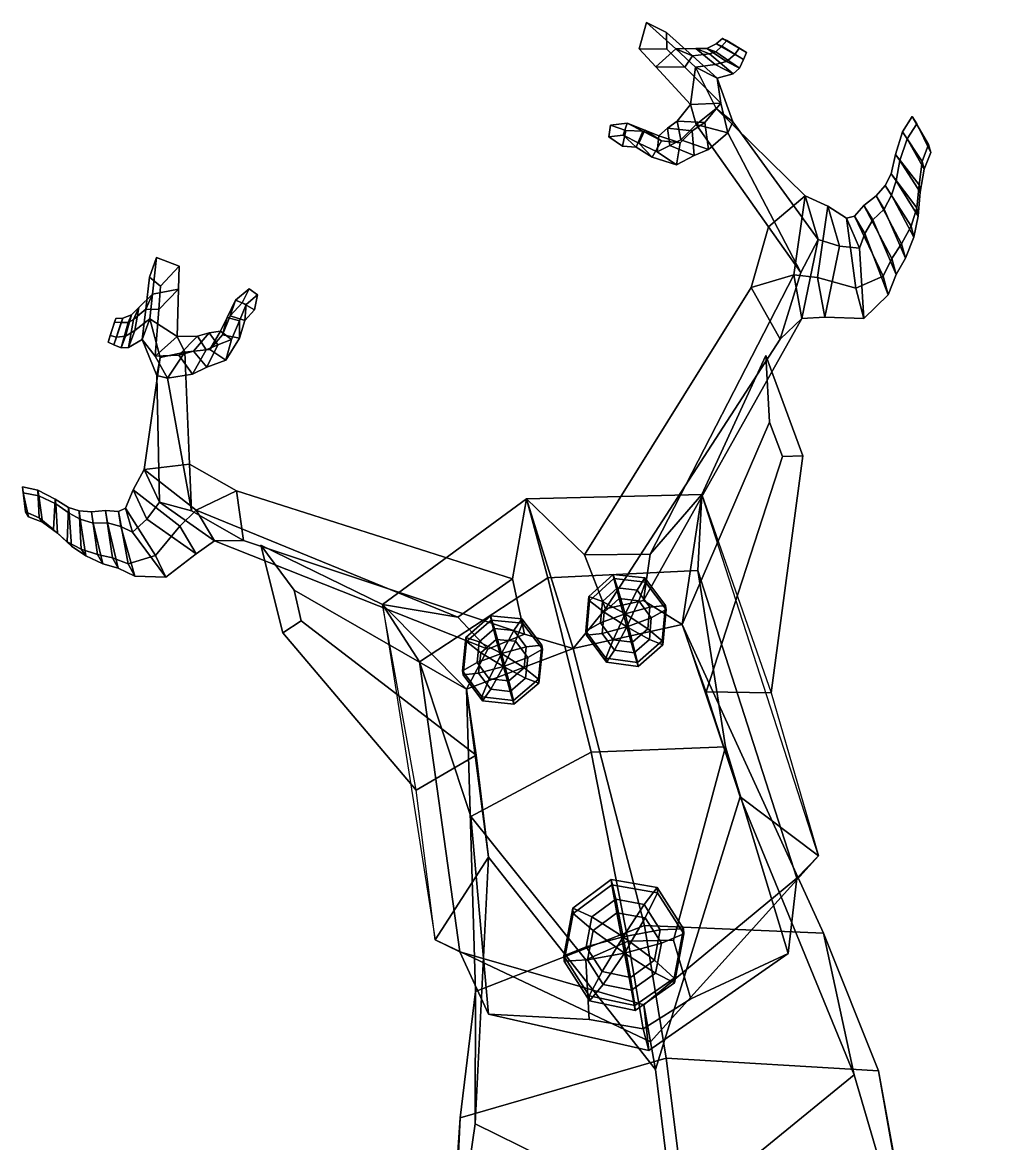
# Model space of a CAD drawing. Extents: x -117 to 82, y -151 to 362.
# Drawn here: x -117.2 to 54.4, y 163.9 to 361.7 of the extents above; entities that cross this region are included whole.
import ezdxf

# ---------------------------------------------------------------- set-up
doc = ezdxf.new("R2010")
doc.units = 0

msp = doc.modelspace()

# ---------------------------------------------------------------- linework, layer by layer
for points in [[(-7.005368, 361.74472, 194.126114), (-3.465933, 359.968262, 192.897217), (-3.457763, 357.002686, 192.309616), (-8.343435, 357.062897, 193.875397)], [(-1.825634, 357.057465, 197.271561), (-7.005368, 361.74472, 194.126114), (-8.343435, 357.062897, 193.875397), (-5.388505, 353.907379, 195.714081)], [(-1.825634, 357.057465, 197.271561), (1.092667, 355.862885, 195.044006), (-3.465933, 359.968262, 192.897217), (-7.005368, 361.74472, 194.126114)], [(1.092667, 355.862885, 195.044006), (-0.250047, 353.851471, 193.693649), (-3.457763, 357.002686, 192.309616), (-3.465933, 359.968262, 192.897217)], [(8.574775, 356.06192, 189.780014), (9.36063, 357.215302, 185.944946), (6.404488, 358.907776, 186.219009), (5.30438, 357.974457, 189.952209)], [(5.30438, 357.974457, 189.952209), (6.404488, 358.907776, 186.219009), (7.17589, 358.532349, 183.919327), (6.260615, 357.535248, 187.432556)], [(6.260615, 357.535248, 187.432556), (7.17589, 358.532349, 183.919327), (10.640394, 356.44751, 183.262024), (10.107502, 355.176941, 186.857269)], [(10.640394, 356.44751, 183.262024), (7.17589, 358.532349, 183.919327), (6.404488, 358.907776, 186.219009), (9.36063, 357.215302, 185.944946)], [(-5.388505, 353.907379, 195.714081), (-8.343435, 357.062897, 193.875397), (-3.457763, 357.002686, 192.309616), (-0.250047, 353.851471, 193.693649)], [(0.74319, 347.234985, 199.567657), (1.63831, 353.871338, 199.388092), (-1.825634, 357.057465, 197.271561), (-5.388505, 353.907379, 195.714081)], [(1.63831, 353.871338, 199.388092), (5.093275, 354.348358, 196.485367), (1.686159, 357.15979, 194.955582), (-1.825634, 357.057465, 197.271561)], [(-1.825634, 357.057465, 197.271561), (1.686159, 357.15979, 194.955582), (4.091377, 356.188782, 192.666092), (1.092667, 355.862885, 195.044006)], [(1.092667, 355.862885, 195.044006), (4.091377, 356.188782, 192.666092), (8.290661, 352.695465, 194.048477), (5.425218, 351.892487, 197.097458)], [(5.093275, 354.348358, 196.485367), (7.118188, 354.85434, 194.078156), (3.623703, 357.168091, 193.589844), (1.686159, 357.15979, 194.955582)], [(1.686159, 357.15979, 194.955582), (3.623703, 357.168091, 193.589844), (5.188997, 356.533997, 191.034088), (4.091377, 356.188782, 192.666092)], [(7.118188, 354.85434, 194.078156), (8.574775, 356.06192, 189.780014), (5.30438, 357.974457, 189.952209), (3.623703, 357.168091, 193.589844)], [(3.623703, 357.168091, 193.589844), (5.30438, 357.974457, 189.952209), (6.260615, 357.535248, 187.432556), (5.188997, 356.533997, 191.034088)], [(4.091377, 356.188782, 192.666092), (5.188997, 356.533997, 191.034088), (9.373902, 353.673645, 191.200363), (8.290661, 352.695465, 194.048477)], [(5.188997, 356.533997, 191.034088), (6.260615, 357.535248, 187.432556), (10.107502, 355.176941, 186.857269), (9.373902, 353.673645, 191.200363)], [(10.107502, 355.176941, 186.857269), (10.640394, 356.44751, 183.262024), (9.36063, 357.215302, 185.944946), (8.574775, 356.06192, 189.780014)], [(6.121395, 347.46701, 196.467697), (-0.250047, 353.851471, 193.693649), (1.092667, 355.862885, 195.044006), (5.425218, 351.892487, 197.097458)], [(5.425218, 351.892487, 197.097458), (8.290661, 352.695465, 194.048477), (5.093275, 354.348358, 196.485367), (1.63831, 353.871338, 199.388092)], [(8.290661, 352.695465, 194.048477), (9.373902, 353.673645, 191.200363), (7.118188, 354.85434, 194.078156), (5.093275, 354.348358, 196.485367)], [(9.373902, 353.673645, 191.200363), (10.107502, 355.176941, 186.857269), (8.574775, 356.06192, 189.780014), (7.118188, 354.85434, 194.078156)], [(0.74319, 347.234985, 199.567657), (-5.388505, 353.907379, 195.714081), (-0.250047, 353.851471, 193.693649), (6.121395, 347.46701, 196.467697)], [(5.271518, 346.566895, 202.613007), (1.63831, 353.871338, 199.388092), (0.74319, 347.234985, 199.567657), (1.760672, 343.745178, 201.300034)], [(5.271518, 346.566895, 202.613007), (8.224128, 344.219727, 199.38147), (5.425218, 351.892487, 197.097458), (1.63831, 353.871338, 199.388092)], [(8.224128, 344.219727, 199.38147), (7.353473, 342.268799, 197.907928), (6.121395, 347.46701, 196.467697), (5.425218, 351.892487, 197.097458)], [(6.121395, 347.46701, 196.467697), (3.250775, 344.09726, 194.907303), (-1.608981, 344.313049, 197.738342), (0.74319, 347.234985, 199.567657)], [(0.74319, 347.234985, 199.567657), (-1.608981, 344.313049, 197.738342), (-0.975707, 341.01651, 199.141495), (1.760672, 343.745178, 201.300034)], [(20.969137, 331.142426, 210.98735), (5.271518, 346.566895, 202.613007), (1.760672, 343.745178, 201.300034), (14.4973, 325.690186, 212.055664)], [(7.353473, 342.268799, 197.907928), (3.929353, 339.29071, 195.981812), (3.250775, 344.09726, 194.907303), (6.121395, 347.46701, 196.467697)], [(23.276285, 323.423157, 206.766449), (8.224128, 344.219727, 199.38147), (5.271518, 346.566895, 202.613007), (20.969137, 331.142426, 210.98735)], [(3.250775, 344.09726, 194.907303), (1.035982, 342.631897, 193.902069), (-3.32839, 343.069702, 196.483109), (-1.608981, 344.313049, 197.738342)], [(-1.608981, 344.313049, 197.738342), (-3.32839, 343.069702, 196.483109), (-2.933472, 340.033478, 197.64978), (-0.975707, 341.01651, 199.141495)], [(41.642948, 337.211273, 188.814743), (42.77766, 340.204834, 186.184647), (39.872807, 345.150055, 186.619644), (38.155346, 342.410522, 189.631027)], [(38.155346, 342.410522, 189.631027), (39.872807, 345.150055, 186.619644), (40.716732, 343.863678, 184.16597), (38.9786, 341.199768, 186.829056)], [(42.77766, 340.204834, 186.184647), (43.195133, 338.787079, 183.439865), (40.716732, 343.863678, 184.16597), (39.872807, 345.150055, 186.619644)], [(-10.43294, 343.994141, 192.399139), (-13.368918, 343.615906, 190.681839), (-13.675336, 341.577362, 191.140762), (-11.170944, 341.834442, 192.713593)], [(-11.249383, 339.90979, 188.954147), (-13.675336, 341.577362, 191.140762), (-13.368918, 343.615906, 190.681839), (-10.668432, 342.667206, 188.824738)], [(-7.646131, 342.526764, 190.169266), (-10.668432, 342.667206, 188.824738), (-13.368918, 343.615906, 190.681839), (-10.43294, 343.994141, 192.399139)], [(-8.83619, 339.719849, 190.061127), (-11.249383, 339.90979, 188.954147), (-10.668432, 342.667206, 188.824738), (-7.646131, 342.526764, 190.169266)], [(-7.310701, 342.716766, 194.016296), (-10.43294, 343.994141, 192.399139), (-11.170944, 341.834442, 192.713593), (-8.378524, 340.441254, 194.256317)], [(-4.387535, 340.853241, 191.420639), (-7.646131, 342.526764, 190.169266), (-10.43294, 343.994141, 192.399139), (-7.310701, 342.716766, 194.016296)], [(-6.039202, 337.973358, 191.165237), (-8.83619, 339.719849, 190.061127), (-7.646131, 342.526764, 190.169266), (-4.387535, 340.853241, 191.420639)], [(-4.848113, 341.713135, 195.339508), (-7.310701, 342.716766, 194.016296), (-8.378524, 340.441254, 194.256317), (-5.143498, 338.886505, 196.041367)], [(-1.079423, 340.499207, 192.834549), (-4.387535, 340.853241, 191.420639), (-7.310701, 342.716766, 194.016296), (-4.848113, 341.713135, 195.339508)], [(-3.32839, 343.069702, 196.483109), (-4.848113, 341.713135, 195.339508), (-5.143498, 338.886505, 196.041367), (-2.933472, 340.033478, 197.64978)], [(1.035982, 342.631897, 193.902069), (-1.079423, 340.499207, 192.834549), (-4.848113, 341.713135, 195.339508), (-3.32839, 343.069702, 196.483109)], [(1.38569, 338.265106, 194.734253), (-1.704176, 336.632385, 193.108887), (-1.079423, 340.499207, 192.834549), (1.035982, 342.631897, 193.902069)], [(1.760672, 343.745178, 201.300034), (-0.975707, 341.01651, 199.141495), (3.929353, 339.29071, 195.981812), (7.353473, 342.268799, 197.907928)], [(3.929353, 339.29071, 195.981812), (1.38569, 338.265106, 194.734253), (1.035982, 342.631897, 193.902069), (3.250775, 344.09726, 194.907303)], [(20.240831, 317.598175, 205.941864), (14.4973, 325.690186, 212.055664), (1.760672, 343.745178, 201.300034), (7.353473, 342.268799, 197.907928)], [(23.276285, 323.423157, 206.766449), (20.240831, 317.598175, 205.941864), (7.353473, 342.268799, 197.907928), (8.224128, 344.219727, 199.38147)], [(41.109188, 333.087067, 191.844162), (41.642948, 337.211273, 188.814743), (38.155346, 342.410522, 189.631027), (36.954567, 338.412659, 193.206223)], [(36.954567, 338.412659, 193.206223), (38.155346, 342.410522, 189.631027), (38.9786, 341.199768, 186.829056), (37.690632, 337.348816, 190.009491)], [(38.9786, 341.199768, 186.829056), (40.716732, 343.863678, 184.16597), (43.195133, 338.787079, 183.439865), (41.986393, 335.824371, 185.712112)], [(-11.170944, 341.834442, 192.713593), (-13.675336, 341.577362, 191.140762), (-11.249383, 339.90979, 188.954147), (-8.83619, 339.719849, 190.061127)], [(-8.378524, 340.441254, 194.256317), (-11.170944, 341.834442, 192.713593), (-8.83619, 339.719849, 190.061127), (-6.039202, 337.973358, 191.165237)], [(-5.143498, 338.886505, 196.041367), (-8.378524, 340.441254, 194.256317), (-6.039202, 337.973358, 191.165237), (-1.704176, 336.632385, 193.108887)], [(-1.704176, 336.632385, 193.108887), (-6.039202, 337.973358, 191.165237), (-4.387535, 340.853241, 191.420639), (-1.079423, 340.499207, 192.834549)], [(-0.975707, 341.01651, 199.141495), (-2.933472, 340.033478, 197.64978), (1.38569, 338.265106, 194.734253), (3.929353, 339.29071, 195.981812)], [(37.690632, 337.348816, 190.009491), (38.9786, 341.199768, 186.829056), (41.986393, 335.824371, 185.712112), (41.309284, 331.786011, 188.343094)], [(-2.933472, 340.033478, 197.64978), (-5.143498, 338.886505, 196.041367), (-1.704176, 336.632385, 193.108887), (1.38569, 338.265106, 194.734253)], [(40.694618, 329.028625, 194.774536), (41.109188, 333.087067, 191.844162), (36.954567, 338.412659, 193.206223), (36.178898, 335.053253, 196.170395)], [(36.178898, 335.053253, 196.170395), (36.954567, 338.412659, 193.206223), (37.690632, 337.348816, 190.009491), (37.029896, 333.807556, 192.638687)], [(41.986393, 335.824371, 185.712112), (43.195133, 338.787079, 183.439865), (42.77766, 340.204834, 186.184647), (41.642948, 337.211273, 188.814743)], [(37.029896, 333.807556, 192.638687), (37.690632, 337.348816, 190.009491), (41.309284, 331.786011, 188.343094), (40.94754, 327.528351, 190.898941)], [(41.309284, 331.786011, 188.343094), (41.986393, 335.824371, 185.712112), (41.642948, 337.211273, 188.814743), (41.109188, 333.087067, 191.844162)], [(39.679173, 325.782806, 197.536591), (40.694618, 329.028625, 194.774536), (36.178898, 335.053253, 196.170395), (35.106907, 332.992371, 198.500412)], [(35.106907, 332.992371, 198.500412), (36.178898, 335.053253, 196.170395), (37.029896, 333.807556, 192.638687), (36.244785, 331.262878, 194.691849)], [(37.989277, 322.65097, 200.626709), (39.679173, 325.782806, 197.536591), (35.106907, 332.992371, 198.500412), (33.52103, 331.119263, 201.042923)], [(33.52103, 331.119263, 201.042923), (35.106907, 332.992371, 198.500412), (36.244785, 331.262878, 194.691849), (34.958363, 328.80249, 196.972885)], [(36.244785, 331.262878, 194.691849), (37.029896, 333.807556, 192.638687), (40.94754, 327.528351, 190.898941), (40.152435, 323.818268, 193.310547)], [(40.94754, 327.528351, 190.898941), (41.309284, 331.786011, 188.343094), (41.109188, 333.087067, 191.844162), (40.694618, 329.028625, 194.774536)], [(18.973282, 317.205902, 215.641586), (20.969137, 331.142426, 210.98735), (14.4973, 325.690186, 212.055664), (11.43985, 314.971527, 215.884293)], [(18.973282, 317.205902, 215.641586), (23.146496, 316.703613, 213.467255), (24.986301, 329.289703, 209.267776), (20.969137, 331.142426, 210.98735)], [(20.969137, 331.142426, 210.98735), (24.986301, 329.289703, 209.267776), (27.048616, 322.278168, 205.474792), (23.276285, 323.423157, 206.766449)], [(36.297768, 320.083771, 203.368423), (37.989277, 322.65097, 200.626709), (33.52103, 331.119263, 201.042923), (31.367155, 329.45459, 203.818588)], [(31.367155, 329.45459, 203.818588), (33.52103, 331.119263, 201.042923), (34.958363, 328.80249, 196.972885), (32.954254, 326.894409, 199.300034)], [(34.958363, 328.80249, 196.972885), (36.244785, 331.262878, 194.691849), (40.152435, 323.818268, 193.310547), (38.695232, 320.122925, 196.051636)], [(23.146496, 316.703613, 213.467255), (29.954681, 314.830383, 210.681366), (28.306854, 327.19101, 208.141724), (24.986301, 329.289703, 209.267776)], [(24.986301, 329.289703, 209.267776), (28.306854, 327.19101, 208.141724), (30.553827, 321.926086, 203.788071), (27.048616, 322.278168, 205.474792)], [(34.73946, 316.949982, 206.418701), (36.297768, 320.083771, 203.368423), (31.367155, 329.45459, 203.818588), (29.675402, 327.550842, 206.546631)], [(29.675402, 327.550842, 206.546631), (31.367155, 329.45459, 203.818588), (32.954254, 326.894409, 199.300034), (31.509567, 324.488342, 201.632767)], [(32.954254, 326.894409, 199.300034), (34.958363, 328.80249, 196.972885), (38.695232, 320.122925, 196.051636), (37.068687, 317.28418, 198.289749)], [(40.152435, 323.818268, 193.310547), (40.94754, 327.528351, 190.898941), (40.694618, 329.028625, 194.774536), (39.679173, 325.782806, 197.536591)], [(29.954681, 314.830383, 210.681366), (34.73946, 316.949982, 206.418701), (29.675402, 327.550842, 206.546631), (28.306854, 327.19101, 208.141724)], [(28.306854, 327.19101, 208.141724), (29.675402, 327.550842, 206.546631), (31.509567, 324.488342, 201.632767), (30.553827, 321.926086, 203.788071)], [(31.509567, 324.488342, 201.632767), (32.954254, 326.894409, 199.300034), (37.068687, 317.28418, 198.289749), (35.670284, 313.645233, 200.859818)], [(11.43985, 314.971527, 215.884293), (14.4973, 325.690186, 212.055664), (20.240831, 317.598175, 205.941864), (16.587711, 305.819611, 208.5242)], [(38.695232, 320.122925, 196.051636), (40.152435, 323.818268, 193.310547), (39.679173, 325.782806, 197.536591), (37.989277, 322.65097, 200.626709)], [(20.41058, 309.501434, 210.145569), (16.587711, 305.819611, 208.5242), (20.240831, 317.598175, 205.941864), (23.276285, 323.423157, 206.766449)], [(23.276285, 323.423157, 206.766449), (27.048616, 322.278168, 205.474792), (24.441238, 309.705719, 208.521576), (20.41058, 309.501434, 210.145569)], [(30.553827, 321.926086, 203.788071), (31.509567, 324.488342, 201.632767), (35.670284, 313.645233, 200.859818), (31.336994, 309.49646, 205.411728)], [(37.068687, 317.28418, 198.289749), (38.695232, 320.122925, 196.051636), (37.989277, 322.65097, 200.626709), (36.297768, 320.083771, 203.368423)], [(27.048616, 322.278168, 205.474792), (30.553827, 321.926086, 203.788071), (31.336994, 309.49646, 205.411728), (24.441238, 309.705719, 208.521576)], [(-94.214981, 313.78302, 192.772552), (-93.547882, 320.28775, 189.708481), (-94.767838, 316.788086, 188.360245), (-95.402122, 311.141327, 190.448044)], [(-93.547882, 320.28775, 189.708481), (-89.553024, 318.701874, 189.850067), (-92.83107, 315.183258, 187.966675), (-94.767838, 316.788086, 188.360245)], [(-94.214981, 313.78302, 192.772552), (-89.637299, 314.689178, 191.664261), (-89.553024, 318.701874, 189.850067), (-93.547882, 320.28775, 189.708481)], [(-89.637299, 314.689178, 191.664261), (-93.121803, 311.058075, 189.323624), (-92.83107, 315.183258, 187.966675), (-89.553024, 318.701874, 189.850067)], [(35.670284, 313.645233, 200.859818), (37.068687, 317.28418, 198.289749), (36.297768, 320.083771, 203.368423), (34.73946, 316.949982, 206.418701)], [(-95.402122, 311.141327, 190.448044), (-94.767838, 316.788086, 188.360245), (-92.83107, 315.183258, 187.966675), (-93.121803, 311.058075, 189.323624)], [(-17.979145, 267.782928, 226.06778), (-6.380628, 267.907898, 225.800858), (18.973282, 317.205902, 215.641586), (11.43985, 314.971527, 215.884293)], [(-6.380628, 267.907898, 225.800858), (-7.548627, 259.723053, 217.494736), (20.41058, 309.501434, 210.145569), (18.973282, 317.205902, 215.641586)], [(20.41058, 309.501434, 210.145569), (24.441238, 309.705719, 208.521576), (23.146496, 316.703613, 213.467255), (18.973282, 317.205902, 215.641586)], [(24.441238, 309.705719, 208.521576), (31.336994, 309.49646, 205.411728), (29.954681, 314.830383, 210.681366), (23.146496, 316.703613, 213.467255)], [(31.336994, 309.49646, 205.411728), (35.670284, 313.645233, 200.859818), (34.73946, 316.949982, 206.418701), (29.954681, 314.830383, 210.681366)], [(-89.904816, 306.338806, 195.486298), (-89.637299, 314.689178, 191.664261), (-94.214981, 313.78302, 192.772552), (-94.704895, 309.433899, 194.8452)], [(-89.904816, 306.338806, 195.486298), (-93.79303, 302.853699, 192.065063), (-93.121803, 311.058075, 189.323624), (-89.637299, 314.689178, 191.664261)], [(-80.541039, 309.968079, 186.95517), (-79.584839, 312.741486, 189.274261), (-77.187569, 314.706177, 187.78389), (-78.4133, 312.267792, 185.808624)], [(-79.584839, 312.741486, 189.274261), (-77.696571, 311.96344, 189.747864), (-75.682289, 313.675385, 188.364059), (-77.187569, 314.706177, 187.78389)], [(-76.251404, 311.008392, 186.115128), (-78.4133, 312.267792, 185.808624), (-77.187569, 314.706177, 187.78389), (-75.682289, 313.675385, 188.364059)], [(-17.979145, 267.782928, 226.06778), (11.43985, 314.971527, 215.884293), (16.587711, 305.819611, 208.5242), (-14.237099, 258.233307, 214.549423)], [(-94.214981, 313.78302, 192.772552), (-95.402122, 311.141327, 190.448044), (-97.625008, 309.305542, 187.876816), (-96.640259, 311.430542, 190.238159)], [(-94.704895, 309.433899, 194.8452), (-94.214981, 313.78302, 192.772552), (-96.640259, 311.430542, 190.238159), (-97.334091, 307.391907, 191.716782)], [(-81.887573, 306.610168, 188.079666), (-81.06768, 309.675446, 190.744064), (-79.584839, 312.741486, 189.274261), (-80.541039, 309.968079, 186.95517)], [(-81.06768, 309.675446, 190.744064), (-78.877289, 309.063629, 191.170624), (-77.696571, 311.96344, 189.747864), (-79.584839, 312.741486, 189.274261)], [(-77.696571, 311.96344, 189.747864), (-77.911797, 309.12973, 187.069199), (-76.251404, 311.008392, 186.115128), (-75.682289, 313.675385, 188.364059)], [(-97.334091, 307.391907, 191.716782), (-96.640259, 311.430542, 190.238159), (-97.951866, 310.122559, 188.758499), (-98.994179, 306.36673, 189.171539)], [(-96.640259, 311.430542, 190.238159), (-97.625008, 309.305542, 187.876816), (-98.552437, 308.801117, 186.167328), (-97.951866, 310.122559, 188.758499)], [(-95.402122, 311.141327, 190.448044), (-96.06031, 305.776154, 192.458939), (-98.488945, 304.368591, 189.208893), (-97.625008, 309.305542, 187.876816)], [(-93.79303, 302.853699, 192.065063), (-96.06031, 305.776154, 192.458939), (-95.402122, 311.141327, 190.448044), (-93.121803, 311.058075, 189.323624)], [(-77.911797, 309.12973, 187.069199), (-80.541039, 309.968079, 186.95517), (-78.4133, 312.267792, 185.808624), (-76.251404, 311.008392, 186.115128)], [(-78.877289, 309.063629, 191.170624), (-78.886055, 306.050598, 188.078323), (-77.911797, 309.12973, 187.069199), (-77.696571, 311.96344, 189.747864)], [(-102.06768, 305.345123, 178.134399), (-101.738075, 306.505951, 180.819748), (-100.710869, 309.480286, 181.163574), (-100.926422, 308.857391, 178.861694)], [(-99.794243, 308.777008, 182.465591), (-101.041931, 304.83551, 181.811935), (-102.06768, 305.345123, 178.134399), (-100.926422, 308.857391, 178.861694)], [(-100.612862, 306.227783, 184.743607), (-99.497772, 309.556915, 184.993683), (-100.710869, 309.480286, 181.163574), (-101.738075, 306.505951, 180.819748)], [(-98.552437, 308.801117, 186.167328), (-99.758263, 304.297852, 186.257477), (-101.041931, 304.83551, 181.811935), (-99.794243, 308.777008, 182.465591)], [(-99.497772, 309.556915, 184.993683), (-99.794243, 308.777008, 182.465591), (-100.926422, 308.857391, 178.861694), (-100.710869, 309.480286, 181.163574)], [(-98.994179, 306.36673, 189.171539), (-97.951866, 310.122559, 188.758499), (-99.497772, 309.556915, 184.993683), (-100.612862, 306.227783, 184.743607)], [(-97.951866, 310.122559, 188.758499), (-98.552437, 308.801117, 186.167328), (-99.794243, 308.777008, 182.465591), (-99.497772, 309.556915, 184.993683)], [(-97.625008, 309.305542, 187.876816), (-98.488945, 304.368591, 189.208893), (-99.758263, 304.297852, 186.257477), (-98.552437, 308.801117, 186.167328)], [(-96.06031, 305.776154, 192.458939), (-94.704895, 309.433899, 194.8452), (-97.334091, 307.391907, 191.716782), (-98.488945, 304.368591, 189.208893)], [(-92.871582, 302.632202, 198.265289), (-94.704895, 309.433899, 194.8452), (-96.06031, 305.776154, 192.458939), (-93.449738, 299.419769, 195.02359)], [(-92.871582, 302.632202, 198.265289), (-88.539406, 303.54068, 197.344849), (-89.904816, 306.338806, 195.486298), (-94.704895, 309.433899, 194.8452)], [(-84.124435, 304.020325, 189.297913), (-82.259651, 307.273651, 191.954315), (-81.06768, 309.675446, 190.744064), (-81.887573, 306.610168, 188.079666)], [(-82.259651, 307.273651, 191.954315), (-80.311378, 305.763794, 192.819183), (-78.877289, 309.063629, 191.170624), (-81.06768, 309.675446, 190.744064)], [(-78.886055, 306.050598, 188.078323), (-81.887573, 306.610168, 188.079666), (-80.541039, 309.968079, 186.95517), (-77.911797, 309.12973, 187.069199)], [(-80.311378, 305.763794, 192.819183), (-81.299286, 302.13385, 189.812271), (-78.886055, 306.050598, 188.078323), (-78.877289, 309.063629, 191.170624)], [(-7.548627, 259.723053, 217.494736), (-14.237099, 258.233307, 214.549423), (16.587711, 305.819611, 208.5242), (20.41058, 309.501434, 210.145569)], [(-98.488945, 304.368591, 189.208893), (-97.334091, 307.391907, 191.716782), (-98.994179, 306.36673, 189.171539), (-99.758263, 304.297852, 186.257477)], [(-89.574448, 303.008759, 190.890625), (-86.31601, 306.404114, 193.988098), (-84.250206, 306.949188, 192.919891), (-87.022392, 303.749237, 190.111115)], [(-87.022392, 303.749237, 190.111115), (-84.250206, 306.949188, 192.919891), (-82.259651, 307.273651, 191.954315), (-84.124435, 304.020325, 189.297913)], [(-86.31601, 306.404114, 193.988098), (-84.782074, 303.967529, 195.524689), (-82.692337, 304.825745, 194.218231), (-84.250206, 306.949188, 192.919891)], [(-84.250206, 306.949188, 192.919891), (-82.692337, 304.825745, 194.218231), (-80.311378, 305.763794, 192.819183), (-82.259651, 307.273651, 191.954315)], [(-101.041931, 304.83551, 181.811935), (-100.612862, 306.227783, 184.743607), (-101.738075, 306.505951, 180.819748), (-102.06768, 305.345123, 178.134399)], [(-99.758263, 304.297852, 186.257477), (-98.994179, 306.36673, 189.171539), (-100.612862, 306.227783, 184.743607), (-101.041931, 304.83551, 181.811935)], [(-93.449738, 299.419769, 195.02359), (-96.06031, 305.776154, 192.458939), (-93.79303, 302.853699, 192.065063), (-91.568993, 298.978973, 193.728073)], [(-93.79303, 302.853699, 192.065063), (-89.904816, 306.338806, 195.486298), (-86.31601, 306.404114, 193.988098), (-89.574448, 303.008759, 190.890625)], [(-89.904816, 306.338806, 195.486298), (-88.539406, 303.54068, 197.344849), (-84.782074, 303.967529, 195.524689), (-86.31601, 306.404114, 193.988098)], [(-84.782074, 303.967529, 195.524689), (-87.17141, 299.696625, 192.187057), (-84.629738, 300.901154, 191.155304), (-82.692337, 304.825745, 194.218231)], [(-82.692337, 304.825745, 194.218231), (-84.629738, 300.901154, 191.155304), (-81.299286, 302.13385, 189.812271), (-80.311378, 305.763794, 192.819183)], [(-81.299286, 302.13385, 189.812271), (-84.124435, 304.020325, 189.297913), (-81.887573, 306.610168, 188.079666), (-78.886055, 306.050598, 188.078323)], [(-95.705093, 282.844116, 206.59465), (-87.691284, 283.813507, 208.287964), (-88.539406, 303.54068, 197.344849), (-92.871582, 302.632202, 198.265289)], [(-91.568993, 298.978973, 193.728073), (-93.79303, 302.853699, 192.065063), (-89.574448, 303.008759, 190.890625), (-87.17141, 299.696625, 192.187057)], [(-88.539406, 303.54068, 197.344849), (-91.568993, 298.978973, 193.728073), (-87.17141, 299.696625, 192.187057), (-84.782074, 303.967529, 195.524689)], [(-87.380753, 275.539001, 202.344513), (-91.568993, 298.978973, 193.728073), (-88.539406, 303.54068, 197.344849), (-87.691284, 283.813507, 208.287964)], [(-87.17141, 299.696625, 192.187057), (-89.574448, 303.008759, 190.890625), (-87.022392, 303.749237, 190.111115), (-84.629738, 300.901154, 191.155304)], [(-84.629738, 300.901154, 191.155304), (-87.022392, 303.749237, 190.111115), (-84.124435, 304.020325, 189.297913), (-81.299286, 302.13385, 189.812271)], [(14.707448, 291.181427, 215.797134), (-0.70327, 255.498322, 214.486588), (2.750028, 278.405701, 236.529709), (14.02658, 302.968781, 222.407227)], [(20.570984, 285.26355, 219.812912), (14.02658, 302.968781, 222.407227), (2.750028, 278.405701, 236.529709), (14.987138, 243.459015, 231.948746)], [(14.02658, 302.968781, 222.407227), (20.570984, 285.26355, 219.812912), (16.968555, 285.128876, 214.934875), (14.707448, 291.181427, 215.797134)], [(-92.994713, 277.079163, 202.718567), (-95.705093, 282.844116, 206.59465), (-92.871582, 302.632202, 198.265289), (-93.449738, 299.419769, 195.02359)], [(-92.994713, 277.079163, 202.718567), (-93.449738, 299.419769, 195.02359), (-91.568993, 298.978973, 193.728073), (-87.380753, 275.539001, 202.344513)], [(16.968555, 285.128876, 214.934875), (3.51008, 243.594208, 213.018784), (-0.70327, 255.498322, 214.486588), (14.707448, 291.181427, 215.797134)], [(20.570984, 285.26355, 219.812912), (14.987138, 243.459015, 231.948746), (3.51008, 243.594208, 213.018784), (16.968555, 285.128876, 214.934875)], [(-86.518074, 275.656281, 212.058197), (-79.412659, 279.062592, 212.775848), (-87.691284, 283.813507, 208.287964), (-95.705093, 282.844116, 206.59465)], [(-79.412659, 279.062592, 212.775848), (-78.19043, 270.333923, 205.623947), (-87.380753, 275.539001, 202.344513), (-87.691284, 283.813507, 208.287964)], [(-86.518074, 275.656281, 212.058197), (-95.705093, 282.844116, 206.59465), (-97.676216, 279.27832, 204.792648), (-89.439308, 272.833191, 209.726639)], [(-95.705093, 282.844116, 206.59465), (-92.994713, 277.079163, 202.718567), (-95.264832, 274.10144, 201.319717), (-97.676216, 279.27832, 204.792648)], [(-116.689789, 275.367493, 180.40004), (-117.209351, 279.759674, 180.636627), (-117.054527, 278.701172, 178.253876), (-116.146111, 274.519409, 177.755066)], [(-114.256027, 274.320618, 183.250702), (-114.462486, 279.223328, 183.883209), (-117.209351, 279.759674, 180.636627), (-116.689789, 275.367493, 180.40004)], [(-114.462486, 279.223328, 183.883209), (-114.324844, 278.226074, 181.148743), (-117.054527, 278.701172, 178.253876), (-117.209351, 279.759674, 180.636627)], [(-111.696693, 272.246094, 186.536102), (-111.433121, 277.634491, 187.740906), (-114.462486, 279.223328, 183.883209), (-114.256027, 274.320618, 183.250702)], [(-111.433121, 277.634491, 187.740906), (-111.303818, 276.780823, 184.606857), (-114.324844, 278.226074, 181.148743), (-114.462486, 279.223328, 183.883209)], [(-89.439308, 272.833191, 209.726639), (-97.676216, 279.27832, 204.792648), (-99.037796, 276.025909, 203.634476), (-93.728035, 267.653412, 206.748901)], [(-97.676216, 279.27832, 204.792648), (-95.264832, 274.10144, 201.319717), (-97.769455, 271.8078, 199.504257), (-99.037796, 276.025909, 203.634476)], [(-86.518074, 275.656281, 212.058197), (-40.355991, 256.766052, 225.008514), (-30.677378, 263.531097, 225.758789), (-79.412659, 279.062592, 212.775848)], [(-30.677378, 263.531097, 225.758789), (-28.548939, 253.770477, 214.24826), (-78.19043, 270.333923, 205.623947), (-79.412659, 279.062592, 212.775848)], [(-114.324844, 278.226074, 181.148743), (-113.664284, 273.542755, 180.249573), (-116.146111, 274.519409, 177.755066), (-117.054527, 278.701172, 178.253876)], [(-111.303818, 276.780823, 184.606857), (-111.034706, 271.610748, 183.137543), (-113.664284, 273.542755, 180.249573), (-114.324844, 278.226074, 181.148743)], [(-109.281494, 270.107208, 189.706589), (-109.07489, 276.128326, 190.92598), (-111.433121, 277.634491, 187.740906), (-111.696693, 272.246094, 186.536102)], [(-109.07489, 276.128326, 190.92598), (-108.930832, 275.11261, 187.463394), (-111.303818, 276.780823, 184.606857), (-111.433121, 277.634491, 187.740906)], [(-92.994713, 277.079163, 202.718567), (-83.268082, 270.251465, 206.899887), (-86.536354, 267.989807, 205.097794), (-95.264832, 274.10144, 201.319717)], [(-83.268082, 270.251465, 206.899887), (-92.994713, 277.079163, 202.718567), (-87.380753, 275.539001, 202.344513), (-78.19043, 270.333923, 205.623947)], [(-40.355991, 256.766052, 225.008514), (-53.613811, 259.006134, 235.078583), (-28.187132, 277.664185, 237.223816), (-30.677378, 263.531097, 225.758789)], [(-53.613811, 259.006134, 235.078583), (-47.103596, 248.924881, 256.996765), (-24.450136, 263.702759, 258.491364), (-28.187132, 277.664185, 237.223816)], [(-28.548939, 253.770477, 214.24826), (-30.677378, 263.531097, 225.758789), (-28.187132, 277.664185, 237.223816), (-19.98839, 251.273315, 206.728302)], [(-6.380628, 267.907898, 225.800858), (-17.979145, 267.782928, 226.06778), (-28.187132, 277.664185, 237.223816), (2.750028, 278.405701, 236.529709)], [(2.750028, 278.405701, 236.529709), (-28.187132, 277.664185, 237.223816), (-24.450136, 263.702759, 258.491364), (2.066512, 265.002136, 258.136566)], [(-14.237099, 258.233307, 214.549423), (-19.98839, 251.273315, 206.728302), (-28.187132, 277.664185, 237.223816), (-17.979145, 267.782928, 226.06778)], [(-7.548627, 259.723053, 217.494736), (-6.380628, 267.907898, 225.800858), (2.750028, 278.405701, 236.529709), (-0.70327, 255.498322, 214.486588)], [(2.750028, 278.405701, 236.529709), (2.066512, 265.002136, 258.136566), (19.525404, 210.740982, 251.465775), (23.370422, 214.659012, 228.671555)], [(-113.664284, 273.542755, 180.249573), (-114.256027, 274.320618, 183.250702), (-116.689789, 275.367493, 180.40004), (-116.146111, 274.519409, 177.755066)], [(-108.930832, 275.11261, 187.463394), (-108.551399, 269.33551, 185.942688), (-111.034706, 271.610748, 183.137543), (-111.303818, 276.780823, 184.606857)], [(-106.835777, 268.764557, 192.68158), (-107.186913, 275.536438, 193.412094), (-109.07489, 276.128326, 190.92598), (-109.281494, 270.107208, 189.706589)], [(-107.186913, 275.536438, 193.412094), (-106.995979, 274.080383, 189.688995), (-108.930832, 275.11261, 187.463394), (-109.07489, 276.128326, 190.92598)], [(-106.995979, 274.080383, 189.688995), (-106.029755, 267.601746, 188.583817), (-108.551399, 269.33551, 185.942688), (-108.930832, 275.11261, 187.463394)], [(-103.932739, 267.85202, 195.999405), (-105.010841, 275.348938, 196.119583), (-107.186913, 275.536438, 193.412094), (-106.835777, 268.764557, 192.68158)], [(-105.010841, 275.348938, 196.119583), (-104.726341, 273.377686, 192.155136), (-106.995979, 274.080383, 189.688995), (-107.186913, 275.536438, 193.412094)], [(-101.318306, 267.259521, 198.935654), (-102.515327, 275.61496, 199.071228), (-105.010841, 275.348938, 196.119583), (-103.932739, 267.85202, 195.999405)], [(-102.515327, 275.61496, 199.071228), (-102.197296, 273.414703, 194.664902), (-104.726341, 273.377686, 192.155136), (-105.010841, 275.348938, 196.119583)], [(-98.522499, 266.223206, 202.199524), (-100.245094, 275.453369, 201.966888), (-102.515327, 275.61496, 199.071228), (-101.318306, 267.259521, 198.935654)], [(-100.245094, 275.453369, 201.966888), (-99.835678, 272.810608, 197.180939), (-102.197296, 273.414703, 194.664902), (-102.515327, 275.61496, 199.071228)], [(-93.728035, 267.653412, 206.748901), (-99.037796, 276.025909, 203.634476), (-100.245094, 275.453369, 201.966888), (-98.522499, 266.223206, 202.199524)], [(-99.037796, 276.025909, 203.634476), (-97.769455, 271.8078, 199.504257), (-99.835678, 272.810608, 197.180939), (-100.245094, 275.453369, 201.966888)], [(-83.268082, 270.251465, 206.899887), (-86.518074, 275.656281, 212.058197), (-89.439308, 272.833191, 209.726639), (-86.536354, 267.989807, 205.097794)], [(-40.355991, 256.766052, 225.008514), (-86.518074, 275.656281, 212.058197), (-83.268082, 270.251465, 206.899887), (-35.04557, 251.156754, 216.917252)], [(-111.034706, 271.610748, 183.137543), (-111.696693, 272.246094, 186.536102), (-114.256027, 274.320618, 183.250702), (-113.664284, 273.542755, 180.249573)], [(-104.726341, 273.377686, 192.155136), (-103.010201, 266.223236, 191.572174), (-106.029755, 267.601746, 188.583817), (-106.995979, 274.080383, 189.688995)], [(-102.197296, 273.414703, 194.664902), (-100.293648, 265.43573, 194.015625), (-103.010201, 266.223236, 191.572174), (-104.726341, 273.377686, 192.155136)], [(-99.835678, 272.810608, 197.180939), (-97.357224, 264.000702, 196.816299), (-100.293648, 265.43573, 194.015625), (-102.197296, 273.414703, 194.664902)], [(-95.264832, 274.10144, 201.319717), (-86.536354, 267.989807, 205.097794), (-91.859955, 263.864746, 201.724457), (-97.769455, 271.8078, 199.504257)], [(-108.551399, 269.33551, 185.942688), (-109.281494, 270.107208, 189.706589), (-111.696693, 272.246094, 186.536102), (-111.034706, 271.610748, 183.137543)], [(-97.769455, 271.8078, 199.504257), (-91.859955, 263.864746, 201.724457), (-97.357224, 264.000702, 196.816299), (-99.835678, 272.810608, 197.180939)], [(-86.536354, 267.989807, 205.097794), (-89.439308, 272.833191, 209.726639), (-93.728035, 267.653412, 206.748901), (-91.859955, 263.864746, 201.724457)], [(-106.029755, 267.601746, 188.583817), (-106.835777, 268.764557, 192.68158), (-109.281494, 270.107208, 189.706589), (-108.551399, 269.33551, 185.942688)], [(-35.04557, 251.156754, 216.917252), (-83.268082, 270.251465, 206.899887), (-78.19043, 270.333923, 205.623947), (-28.548939, 253.770477, 214.24826)], [(-75.110382, 269.513702, 219.665863), (-69.245308, 261.544373, 213.520477), (-68.016312, 256.137146, 212.786346), (-71.234467, 253.993164, 217.499268)], [(-69.245308, 261.544373, 213.520477), (-75.110382, 269.513702, 219.665863), (-53.613811, 259.006134, 235.078583), (-38.789238, 244.098114, 213.749268)], [(-71.234467, 253.993164, 217.499268), (-47.718559, 226.252655, 230.931458), (-53.613811, 259.006134, 235.078583), (-75.110382, 269.513702, 219.665863)], [(-103.010201, 266.223236, 191.572174), (-103.932739, 267.85202, 195.999405), (-106.835777, 268.764557, 192.68158), (-106.029755, 267.601746, 188.583817)], [(-100.293648, 265.43573, 194.015625), (-101.318306, 267.259521, 198.935654), (-103.932739, 267.85202, 195.999405), (-103.010201, 266.223236, 191.572174)], [(-97.357224, 264.000702, 196.816299), (-98.522499, 266.223206, 202.199524), (-101.318306, 267.259521, 198.935654), (-100.293648, 265.43573, 194.015625)], [(-91.859955, 263.864746, 201.724457), (-93.728035, 267.653412, 206.748901), (-98.522499, 266.223206, 202.199524), (-97.357224, 264.000702, 196.816299)], [(-24.450136, 263.702759, 258.491364), (-47.103596, 248.924881, 256.996765), (-38.036602, 221.582809, 281.809753), (-16.788256, 232.947296, 282.953979)], [(-24.450136, 263.702759, 258.491364), (-16.788256, 232.947296, 282.953979), (6.919209, 233.915894, 282.538727), (2.066512, 265.002136, 258.136566)], [(-17.075619, 259.692963, 270.802338), (-12.780355, 263.596313, 271.231842), (-12.89247, 264.330231, 266.488373), (-17.184736, 260.421753, 266.057953)], [(-14.79283, 259.556488, 261.980652), (-17.184736, 260.421753, 266.057953), (-12.89247, 264.330231, 266.488373), (-12.13168, 261.965637, 262.243744)], [(-14.514312, 257.660889, 274.404022), (-11.848375, 260.061707, 274.665588), (-12.780355, 263.596313, 271.231842), (-17.075619, 259.692963, 270.802338)], [(-7.187609, 262.982544, 271.039825), (-7.296725, 263.711304, 266.295441), (-12.89247, 264.330231, 266.488373), (-12.780355, 263.596313, 271.231842)], [(-8.673192, 261.565887, 262.123718), (-12.13168, 261.965637, 262.243744), (-12.89247, 264.330231, 266.488373), (-7.296725, 263.711304, 266.295441)], [(-8.394674, 259.670258, 274.547089), (-7.187609, 262.982544, 271.039825), (-12.780355, 263.596313, 271.231842), (-11.848375, 260.061707, 274.665588)], [(-3.683777, 258.83963, 265.590424), (-6.446645, 258.557831, 261.690338), (-8.673192, 261.565887, 262.123718), (-7.296725, 263.711304, 266.295441)], [(-3.581748, 258.12326, 270.337097), (-3.683777, 258.83963, 265.590424), (-7.296725, 263.711304, 266.295441), (-7.187609, 262.982544, 271.039825)], [(17.977356, 197.410904, 282.376038), (19.525404, 210.740982, 251.465775), (2.066512, 265.002136, 258.136566), (6.919209, 233.915894, 282.538727)], [(-68.016312, 256.137146, 212.786346), (-69.245308, 261.544373, 213.520477), (-38.789238, 244.098114, 213.749268), (-37.085739, 232.412003, 212.355057)], [(-10.815027, 257.385498, 260.126465), (-14.79283, 259.556488, 261.980652), (-12.13168, 261.965637, 262.243744)], [(-10.815027, 257.385498, 260.126465), (-12.13168, 261.965637, 262.243744), (-8.673192, 261.565887, 262.123718)], [(-6.446645, 258.557831, 261.690338), (-10.815027, 257.385498, 260.126465), (-8.673192, 261.565887, 262.123718)], [(-6.179526, 256.682434, 274.117249), (-3.581748, 258.12326, 270.337097), (-7.187609, 262.982544, 271.039825), (-8.394674, 259.670258, 274.547089)], [(-7.548627, 259.723053, 217.494736), (-0.70327, 255.498322, 214.486588), (-19.98839, 251.273315, 206.728302), (-14.237099, 258.233307, 214.549423)], [(-17.616102, 253.613266, 270.023041), (-17.075619, 259.692963, 270.802338), (-17.184736, 260.421753, 266.057953), (-17.718132, 254.329605, 265.276428)], [(-17.718132, 254.329605, 265.276428), (-17.184736, 260.421753, 266.057953), (-14.79283, 259.556488, 261.980652), (-15.120352, 255.770493, 261.496246)], [(-14.853232, 253.895065, 273.923187), (-14.514312, 257.660889, 274.404022), (-17.075619, 259.692963, 270.802338), (-17.616102, 253.613266, 270.023041)], [(-15.120352, 255.770493, 261.496246), (-14.79283, 259.556488, 261.980652), (-10.815027, 257.385498, 260.126465)], [(-10.484851, 255.067368, 275.48703), (-11.848375, 260.061707, 274.665588), (-14.514312, 257.660889, 274.404022)], [(-10.484851, 255.067368, 275.48703), (-8.394674, 259.670258, 274.547089), (-11.848375, 260.061707, 274.665588)], [(-10.484851, 255.067368, 275.48703), (-6.179526, 256.682434, 274.117249), (-8.394674, 259.670258, 274.547089)], [(-35.04557, 251.156754, 216.917252), (-38.789238, 244.098114, 213.749268), (-53.613811, 259.006134, 235.078583), (-40.355991, 256.766052, 225.008514)], [(-53.613811, 259.006134, 235.078583), (-44.347733, 199.842636, 227.976822), (-39.987587, 197.737259, 250.856842), (-47.103596, 248.924881, 256.996765)], [(-12.925673, 252.792053, 261.073669), (-15.120352, 255.770493, 261.496246), (-10.815027, 257.385498, 260.126465)], [(-10.484851, 255.067368, 275.48703), (-14.514312, 257.660889, 274.404022), (-14.853232, 253.895065, 273.923187)], [(-9.472143, 252.344803, 260.952911), (-12.925673, 252.792053, 261.073669), (-10.815027, 257.385498, 260.126465)], [(-6.779126, 254.724274, 261.20517), (-10.815027, 257.385498, 260.126465), (-6.446645, 258.557831, 261.690338)], [(-9.472143, 252.344803, 260.952911), (-10.815027, 257.385498, 260.126465), (-6.779126, 254.724274, 261.20517)], [(-4.229983, 252.623154, 264.806946), (-6.779126, 254.724274, 261.20517), (-6.446645, 258.557831, 261.690338), (-3.683777, 258.83963, 265.590424)], [(-4.13482, 251.919388, 269.555725), (-3.581748, 258.12326, 270.337097), (-6.179526, 256.682434, 274.117249), (-6.523183, 252.869186, 273.63562)], [(-4.13482, 251.919388, 269.555725), (-4.229983, 252.623154, 264.806946), (-3.683777, 258.83963, 265.590424), (-3.581748, 258.12326, 270.337097)], [(-71.234467, 253.993164, 217.499268), (-68.016312, 256.137146, 212.786346), (-37.085739, 232.412003, 212.355057), (-47.718559, 226.252655, 230.931458)], [(-38.800468, 252.465515, 270.280609), (-34.471924, 256.278137, 270.69577), (-34.584042, 257.011993, 265.952301), (-38.90958, 253.194275, 265.536224)], [(-36.547997, 252.413055, 261.471985), (-38.90958, 253.194275, 265.536224), (-34.584042, 257.011993, 265.952301), (-33.866566, 254.765854, 261.726349)], [(-36.269478, 250.517441, 273.895325), (-33.583263, 252.861908, 274.148193), (-34.471924, 256.278137, 270.69577), (-38.800468, 252.465515, 270.280609)], [(-28.912455, 255.755066, 270.518066), (-29.021572, 256.483826, 265.773682), (-34.584042, 257.011993, 265.952301), (-34.471924, 256.278137, 270.69577)], [(-30.428356, 254.42247, 261.615082), (-33.866566, 254.765854, 261.726349), (-34.584042, 257.011993, 265.952301), (-29.021572, 256.483826, 265.773682)], [(-30.149841, 252.526871, 274.038422), (-28.912455, 255.755066, 270.518066), (-34.471924, 256.278137, 270.69577), (-33.583263, 252.861908, 274.148193)], [(-25.487244, 251.832962, 265.10257), (-28.250111, 251.551147, 261.202484), (-30.428356, 254.42247, 261.615082), (-29.021572, 256.483826, 265.773682)], [(-27.982994, 249.675735, 273.629395), (-25.385212, 251.116608, 269.849243), (-28.912455, 255.755066, 270.518066), (-30.149841, 252.526871, 274.038422)], [(-25.385212, 251.116608, 269.849243), (-25.487244, 251.832962, 265.10257), (-29.021572, 256.483826, 265.773682), (-28.912455, 255.755066, 270.518066)], [(24.221813, 201.031113, 170.281128), (-7.35465, 202.380264, 166.977295), (-19.98839, 251.273315, 206.728302), (-0.70327, 255.498322, 214.486588)], [(-14.188444, 249.535614, 264.599823), (-17.718132, 254.329605, 265.276428), (-15.120352, 255.770493, 261.496246), (-12.925673, 252.792053, 261.073669)], [(-6.523183, 252.869186, 273.63562), (-6.179526, 256.682434, 274.117249), (-10.484851, 255.067368, 275.48703)], [(24.221813, 201.031113, 170.281128), (-0.70327, 255.498322, 214.486588), (9.532427, 225.055191, 210.886414), (29.611876, 176.03212, 182.005646)], [(-35.04557, 251.156754, 216.917252), (-28.548939, 253.770477, 214.24826), (-19.98839, 251.273315, 206.728302), (-38.789238, 244.098114, 213.749268)], [(-32.618492, 250.37886, 259.638611), (-36.547997, 252.413055, 261.471985), (-33.866566, 254.765854, 261.726349)], [(-32.618492, 250.37886, 259.638611), (-33.866566, 254.765854, 261.726349), (-30.428356, 254.42247, 261.615082)], [(-28.250111, 251.551147, 261.202484), (-32.618492, 250.37886, 259.638611), (-30.428356, 254.42247, 261.615082)], [(-14.093281, 248.831879, 269.348633), (-17.616102, 253.613266, 270.023041), (-17.718132, 254.329605, 265.276428), (-14.188444, 249.535614, 264.599823)], [(-14.093281, 248.831879, 269.348633), (-12.669731, 250.936981, 273.50415), (-14.853232, 253.895065, 273.923187), (-17.616102, 253.613266, 270.023041)], [(-12.669731, 250.936981, 273.50415), (-10.484851, 255.067368, 275.48703), (-14.853232, 253.895065, 273.923187)], [(-9.220767, 250.498138, 273.384827), (-10.484851, 255.067368, 275.48703), (-12.669731, 250.936981, 273.50415)], [(-9.220767, 250.498138, 273.384827), (-6.523183, 252.869186, 273.63562), (-10.484851, 255.067368, 275.48703)], [(-8.605506, 248.792419, 264.404877), (-9.472143, 252.344803, 260.952911), (-6.779126, 254.724274, 261.20517), (-4.229983, 252.623154, 264.806946)], [(-39.419571, 246.606598, 269.535217), (-38.800468, 252.465515, 270.280609), (-38.90958, 253.194275, 265.536224), (-39.521595, 247.322922, 264.788605)], [(-39.521595, 247.322922, 264.788605), (-38.90958, 253.194275, 265.536224), (-36.547997, 252.413055, 261.471985), (-36.92382, 248.76384, 261.008392)], [(-36.6567, 246.888412, 273.435333), (-36.269478, 250.517441, 273.895325), (-38.800468, 252.465515, 270.280609), (-39.419571, 246.606598, 269.535217)], [(-36.92382, 248.76384, 261.008392), (-36.547997, 252.413055, 261.471985), (-32.618492, 250.37886, 259.638611)], [(-32.288319, 248.060715, 274.999176), (-33.583263, 252.861908, 274.148193), (-36.269478, 250.517441, 273.895325)], [(-32.288319, 248.060715, 274.999176), (-30.149841, 252.526871, 274.038422), (-33.583263, 252.861908, 274.148193)], [(-28.629957, 247.855301, 260.737732), (-32.618492, 250.37886, 259.638611), (-28.250111, 251.551147, 261.202484)], [(-32.288319, 248.060715, 274.999176), (-27.982994, 249.675735, 273.629395), (-30.149841, 252.526871, 274.038422)], [(-26.109615, 245.83963, 264.351929), (-28.629957, 247.855301, 260.737732), (-28.250111, 251.551147, 261.202484), (-25.487244, 251.832962, 265.10257)], [(-26.014452, 245.135895, 269.100677), (-26.109615, 245.83963, 264.351929), (-25.487244, 251.832962, 265.10257), (-25.385212, 251.116608, 269.849243)], [(-8.605506, 248.792419, 264.404877), (-14.188444, 249.535614, 264.599823), (-12.925673, 252.792053, 261.073669), (-9.472143, 252.344803, 260.952911)], [(-8.51312, 248.093872, 269.15451), (-4.13482, 251.919388, 269.555725), (-6.523183, 252.869186, 273.63562), (-9.220767, 250.498138, 273.384827)], [(-8.51312, 248.093872, 269.15451), (-8.605506, 248.792419, 264.404877), (-4.229983, 252.623154, 264.806946), (-4.13482, 251.919388, 269.555725)], [(-37.242359, 190.723312, 169.912048), (-38.789238, 244.098114, 213.749268), (-19.98839, 251.273315, 206.728302), (-7.35465, 202.380264, 166.977295)], [(-34.776508, 245.92305, 260.606262), (-36.92382, 248.76384, 261.008392), (-32.618492, 250.37886, 259.638611)], [(-32.288319, 248.060715, 274.999176), (-36.269478, 250.517441, 273.895325), (-36.6567, 246.888412, 273.435333)], [(-31.342318, 245.533081, 260.493805), (-34.776508, 245.92305, 260.606262), (-32.618492, 250.37886, 259.638611)], [(-31.342318, 245.533081, 260.493805), (-32.618492, 250.37886, 259.638611), (-28.629957, 247.855301, 260.737732)], [(-28.374016, 246.000198, 273.168213), (-27.982994, 249.675735, 273.629395), (-32.288319, 248.060715, 274.999176)], [(-26.014452, 245.135895, 269.100677), (-25.385212, 251.116608, 269.849243), (-27.982994, 249.675735, 273.629395), (-28.374016, 246.000198, 273.168213)], [(-8.51312, 248.093872, 269.15451), (-14.093281, 248.831879, 269.348633), (-14.188444, 249.535614, 264.599823), (-8.605506, 248.792419, 264.404877)], [(-8.51312, 248.093872, 269.15451), (-9.220767, 250.498138, 273.384827), (-12.669731, 250.936981, 273.50415), (-14.093281, 248.831879, 269.348633)], [(-34.913177, 186.739548, 281.915222), (-38.036602, 221.582809, 281.809753), (-47.103596, 248.924881, 256.996765), (-39.987587, 197.737259, 250.856842)], [(-36.068081, 242.752167, 264.144806), (-39.521595, 247.322922, 264.788605), (-36.92382, 248.76384, 261.008392), (-34.776508, 245.92305, 260.606262)], [(-34.520565, 244.067978, 273.036682), (-32.288319, 248.060715, 274.999176), (-36.6567, 246.888412, 273.435333)], [(-31.090944, 243.686417, 272.92569), (-32.288319, 248.060715, 274.999176), (-34.520565, 244.067978, 273.036682)], [(-31.090944, 243.686417, 272.92569), (-28.374016, 246.000198, 273.168213), (-32.288319, 248.060715, 274.999176)], [(-30.515965, 242.102066, 263.963135), (-31.342318, 245.533081, 260.493805), (-28.629957, 247.855301, 260.737732), (-26.109615, 245.83963, 264.351929)], [(-35.972912, 242.048431, 268.893585), (-39.419571, 246.606598, 269.535217), (-39.521595, 247.322922, 264.788605), (-36.068081, 242.752167, 264.144806)], [(-35.972912, 242.048431, 268.893585), (-34.520565, 244.067978, 273.036682), (-36.6567, 246.888412, 273.435333), (-39.419571, 246.606598, 269.535217)], [(-30.515965, 242.102066, 263.963135), (-36.068081, 242.752167, 264.144806), (-34.776508, 245.92305, 260.606262), (-31.342318, 245.533081, 260.493805)], [(-30.423582, 241.403534, 268.712799), (-26.014452, 245.135895, 269.100677), (-28.374016, 246.000198, 273.168213), (-31.090944, 243.686417, 272.92569)], [(-30.423582, 241.403534, 268.712799), (-30.515965, 242.102066, 263.963135), (-26.109615, 245.83963, 264.351929), (-26.014452, 245.135895, 269.100677)], [(-37.242359, 190.723312, 169.912048), (-37.265965, 167.377289, 181.767044), (-34.925892, 214.434128, 210.341644), (-38.789238, 244.098114, 213.749268)], [(-30.423582, 241.403534, 268.712799), (-31.090944, 243.686417, 272.92569), (-34.520565, 244.067978, 273.036682), (-35.972912, 242.048431, 268.893585)], [(14.987138, 243.459015, 231.948746), (23.370422, 214.659012, 228.671555), (9.532427, 225.055191, 210.886414), (3.51008, 243.594208, 213.018784)], [(-30.423582, 241.403534, 268.712799), (-35.972912, 242.048431, 268.893585), (-36.068081, 242.752167, 264.144806), (-30.515965, 242.102066, 263.963135)], [(-2.255398, 199.772186, 321.192108), (6.919209, 233.915894, 282.538727), (-16.788256, 232.947296, 282.953979), (-10.280185, 199.577835, 321.417816)], [(0.824543, 189.442566, 320.219025), (17.977356, 197.410904, 282.376038), (6.919209, 233.915894, 282.538727), (-2.255398, 199.772186, 321.192108)], [(-47.718559, 226.252655, 230.931458), (-37.085739, 232.412003, 212.355057), (-34.925892, 214.434128, 210.341644), (-44.347733, 199.842636, 227.976822)], [(-17.729822, 196.30867, 321.025909), (-10.280185, 199.577835, 321.417816), (-16.788256, 232.947296, 282.953979), (-38.036602, 221.582809, 281.809753)], [(-6.293414, 181.848297, 229.926773), (-5.457161, 176.963287, 214.238998), (9.532427, 225.055191, 210.886414), (23.370422, 214.659012, 228.671555)], [(29.611876, 176.03212, 182.005646), (9.532427, 225.055191, 210.886414), (-5.457161, 176.963287, 214.238998), (-2.150873, 150.054306, 198.061798)], [(-17.157127, 185.808914, 320.061859), (-17.729822, 196.30867, 321.025909), (-38.036602, 221.582809, 281.809753), (-34.913177, 186.739548, 281.915222)], [(-6.293414, 181.848297, 229.926773), (-44.347733, 199.842636, 227.976822), (-34.925892, 214.434128, 210.341644), (-5.457161, 176.963287, 214.238998)], [(-37.265965, 167.377289, 181.767044), (-2.150873, 150.054306, 198.061798), (-5.457161, 176.963287, 214.238998), (-34.925892, 214.434128, 210.341644)], [(23.370422, 214.659012, 228.671555), (19.525404, 210.740982, 251.465775), (-7.490493, 188.378006, 249.510956), (-6.293414, 181.848297, 229.926773)], [(-19.945053, 204.507187, 329.598114), (-13.158305, 209.550735, 330.062958), (-13.250469, 210.483719, 323.076385), (-20.032328, 205.428329, 322.610016)], [(-16.669767, 203.890579, 316.656158), (-20.032328, 205.428329, 322.610016), (-13.250469, 210.483719, 323.076385), (-12.461992, 206.997528, 316.938995)], [(-5.060421, 208.135117, 329.788086), (-5.147694, 209.056198, 322.799927), (-13.250469, 210.483719, 323.076385), (-13.158305, 209.550735, 330.062958)], [(-7.456869, 206.077835, 316.767609), (-12.461992, 206.997528, 316.938995), (-13.250469, 210.483719, 323.076385), (-5.147694, 209.056198, 322.799927)], [(-7.490493, 188.378006, 249.510956), (19.525404, 210.740982, 251.465775), (17.977356, 197.410904, 282.376038), (-6.595999, 180.307144, 281.308044)], [(-16.452789, 201.507889, 334.954987), (-12.237332, 204.59552, 335.235443), (-13.158305, 209.550735, 330.062958), (-19.945053, 204.507187, 329.598114)], [(-7.239892, 203.695129, 335.066437), (-5.060421, 208.135117, 329.788086), (-13.158305, 209.550735, 330.062958), (-12.237332, 204.59552, 335.235443)], [(-0.501576, 201.793091, 321.944244), (-4.598639, 201.598053, 316.243164), (-7.456869, 206.077835, 316.767609), (-5.147694, 209.056198, 322.799927)], [(-4.399677, 199.262268, 334.547699), (-0.425579, 200.900864, 328.935913), (-5.060421, 208.135117, 329.788086), (-7.239892, 203.695129, 335.066437)], [(-0.425579, 200.900864, 328.935913), (-0.501576, 201.793091, 321.944244), (-5.147694, 209.056198, 322.799927), (-5.060421, 208.135117, 329.788086)], [(-11.151826, 200.39035, 314.010284), (-16.669767, 203.890579, 316.656158), (-12.461992, 206.997528, 316.938995)], [(-11.151826, 200.39035, 314.010284), (-12.461992, 206.997528, 316.938995), (-7.456869, 206.077835, 316.767609)], [(-4.598639, 201.598053, 316.243164), (-11.151826, 200.39035, 314.010284), (-7.456869, 206.077835, 316.767609)], [(-21.556147, 196.100403, 328.702057), (-19.945053, 204.507187, 329.598114), (-20.032328, 205.428329, 322.610016), (-21.632143, 196.992599, 321.710388)], [(-21.632143, 196.992599, 321.710388), (-20.032328, 205.428329, 322.610016), (-16.669767, 203.890579, 316.656158), (-17.658047, 198.631241, 316.098602)], [(-17.459085, 196.295395, 334.403137), (-16.452789, 201.507889, 334.954987), (-19.945053, 204.507187, 329.598114), (-21.556147, 196.100403, 328.702057)], [(-17.658047, 198.631241, 316.098602), (-16.669767, 203.890579, 316.656158), (-11.151826, 200.39035, 314.010284)], [(-10.905895, 197.503113, 336.636017), (-12.237332, 204.59552, 335.235443), (-16.452789, 201.507889, 334.954987)], [(-10.905895, 197.503113, 336.636017), (-7.239892, 203.695129, 335.066437), (-12.237332, 204.59552, 335.235443)], [(-3.535845, 178.930405, 146.280884), (-39.89838, 168.428528, 149.290665), (-37.242359, 190.723312, 169.912048), (-7.35465, 202.380264, 166.977295)], [(-10.905895, 197.503113, 336.636017), (-4.399677, 199.262268, 334.547699), (-7.239892, 203.695129, 335.066437)], [(-3.535845, 178.930405, 146.280884), (-7.35465, 202.380264, 166.977295), (24.221813, 201.031113, 170.281128), (33.953121, 176.723495, 149.488983)], [(-44.347733, 199.842636, 227.976822), (-6.293414, 181.848297, 229.926773), (-7.490493, 188.378006, 249.510956), (-39.987587, 197.737259, 250.856842)], [(-14.859982, 194.228989, 315.593719), (-17.658047, 198.631241, 316.098602), (-11.151826, 200.39035, 314.010284)], [(-10.905895, 197.503113, 336.636017), (-16.452789, 201.507889, 334.954987), (-17.459085, 196.295395, 334.403137)], [(-9.872947, 193.207382, 315.423737), (-14.859982, 194.228989, 315.593719), (-11.151826, 200.39035, 314.010284)], [(-5.605031, 196.236893, 315.687073), (-11.151826, 200.39035, 314.010284), (-4.598639, 201.598053, 316.243164)], [(-9.872947, 193.207382, 315.423737), (-11.151826, 200.39035, 314.010284), (-5.605031, 196.236893, 315.687073)], [(-2.148186, 193.091003, 321.048157), (-5.605031, 196.236893, 315.687073), (-4.598639, 201.598053, 316.243164), (-0.501576, 201.793091, 321.944244)], [(-2.082713, 192.228073, 328.043091), (-0.425579, 200.900864, 328.935913), (-4.399677, 199.262268, 334.547699), (-5.423333, 193.948288, 333.997009)], [(-2.082713, 192.228073, 328.043091), (-2.148186, 193.091003, 321.048157), (-0.501576, 201.793091, 321.944244), (-0.425579, 200.900864, 328.935913)], [(33.953121, 176.723495, 149.488983), (24.221813, 201.031113, 170.281128), (29.611876, 176.03212, 182.005646), (41.343651, 136.096878, 160.654114)], [(-17.1429, 189.932541, 320.90564), (-21.632143, 196.992599, 321.710388), (-17.658047, 198.631241, 316.098602), (-14.859982, 194.228989, 315.593719)], [(-7.600498, 184.142075, 320.132324), (-10.280185, 199.577835, 321.417816), (-17.729822, 196.30867, 321.025909), (-17.157127, 185.808914, 320.061859)], [(-5.423333, 193.948288, 333.997009), (-4.399677, 199.262268, 334.547699), (-10.905895, 197.503113, 336.636017)], [(-7.600498, 184.142075, 320.132324), (0.824543, 189.442566, 320.219025), (-2.255398, 199.772186, 321.192108), (-10.280185, 199.577835, 321.417816)], [(-7.490493, 188.378006, 249.510956), (-6.595999, 180.307144, 281.308044), (-34.913177, 186.739548, 281.915222), (-39.987587, 197.737259, 250.856842)], [(-17.077429, 189.06958, 327.900635), (-21.556147, 196.100403, 328.702057), (-21.632143, 196.992599, 321.710388), (-17.1429, 189.932541, 320.90564)], [(-17.077429, 189.06958, 327.900635), (-14.678281, 191.940353, 333.903656), (-17.459085, 196.295395, 334.403137), (-21.556147, 196.100403, 328.702057)], [(-14.678281, 191.940353, 333.903656), (-10.905895, 197.503113, 336.636017), (-17.459085, 196.295395, 334.403137)], [(-9.698175, 190.9384, 333.73584), (-10.905895, 197.503113, 336.636017), (-14.678281, 191.940353, 333.903656)], [(-9.698175, 190.9384, 333.73584), (-5.423333, 193.948288, 333.997009), (-10.905895, 197.503113, 336.636017)], [(-9.086884, 188.238571, 320.63266), (-9.872947, 193.207382, 315.423737), (-5.605031, 196.236893, 315.687073), (-2.148186, 193.091003, 321.048157)], [(-7.600498, 184.142075, 320.132324), (-6.595999, 180.307144, 281.308044), (17.977356, 197.410904, 282.376038), (0.824543, 189.442566, 320.219025)], [(-9.086884, 188.238571, 320.63266), (-17.1429, 189.932541, 320.90564), (-14.859982, 194.228989, 315.593719), (-9.872947, 193.207382, 315.423737)], [(-9.025546, 187.387772, 327.628937), (-2.082713, 192.228073, 328.043091), (-5.423333, 193.948288, 333.997009), (-9.698175, 190.9384, 333.73584)], [(-9.025546, 187.387772, 327.628937), (-9.698175, 190.9384, 333.73584), (-14.678281, 191.940353, 333.903656), (-17.077429, 189.06958, 327.900635)], [(-9.025546, 187.387772, 327.628937), (-9.086884, 188.238571, 320.63266), (-2.148186, 193.091003, 321.048157), (-2.082713, 192.228073, 328.043091)], [(-42.371593, 132.15712, 160.614731), (-37.265965, 167.377289, 181.767044), (-37.242359, 190.723312, 169.912048), (-39.89838, 168.428528, 149.290665)], [(-9.025546, 187.387772, 327.628937), (-17.077429, 189.06958, 327.900635), (-17.1429, 189.932541, 320.90564), (-9.086884, 188.238571, 320.63266)], [(-7.600498, 184.142075, 320.132324), (-17.157127, 185.808914, 320.061859), (-34.913177, 186.739548, 281.915222), (-6.595999, 180.307144, 281.308044)], [(-41.558807, 133.514297, 122.027016), (-39.89838, 168.428528, 149.290665), (-3.535845, 178.930405, 146.280884), (0, 150.760529, 123.623947)], [(41.558807, 133.514297, 122.027016), (0, 150.760529, 123.623947), (-3.535845, 178.930405, 146.280884), (33.953121, 176.723495, 149.488983)], [(54.431267, 69.775673, 140.454803), (41.558807, 133.514297, 122.027016), (33.953121, 176.723495, 149.488983), (41.343651, 136.096878, 160.654114)], [(41.343651, 136.096878, 160.654114), (29.611876, 176.03212, 182.005646), (-2.150873, 150.054306, 198.061798), (0, 102.262756, 185.39209)], [(-54.431267, 69.775673, 140.454803), (-42.371593, 132.15712, 160.614731), (-39.89838, 168.428528, 149.290665), (-41.558807, 133.514297, 122.027016)], [(-42.371593, 132.15712, 160.614731), (0, 102.262756, 185.39209), (-2.150873, 150.054306, 198.061798), (-37.265965, 167.377289, 181.767044)]]:
    msp.add_3dface(points)

doc.saveas('drawing.dxf')
